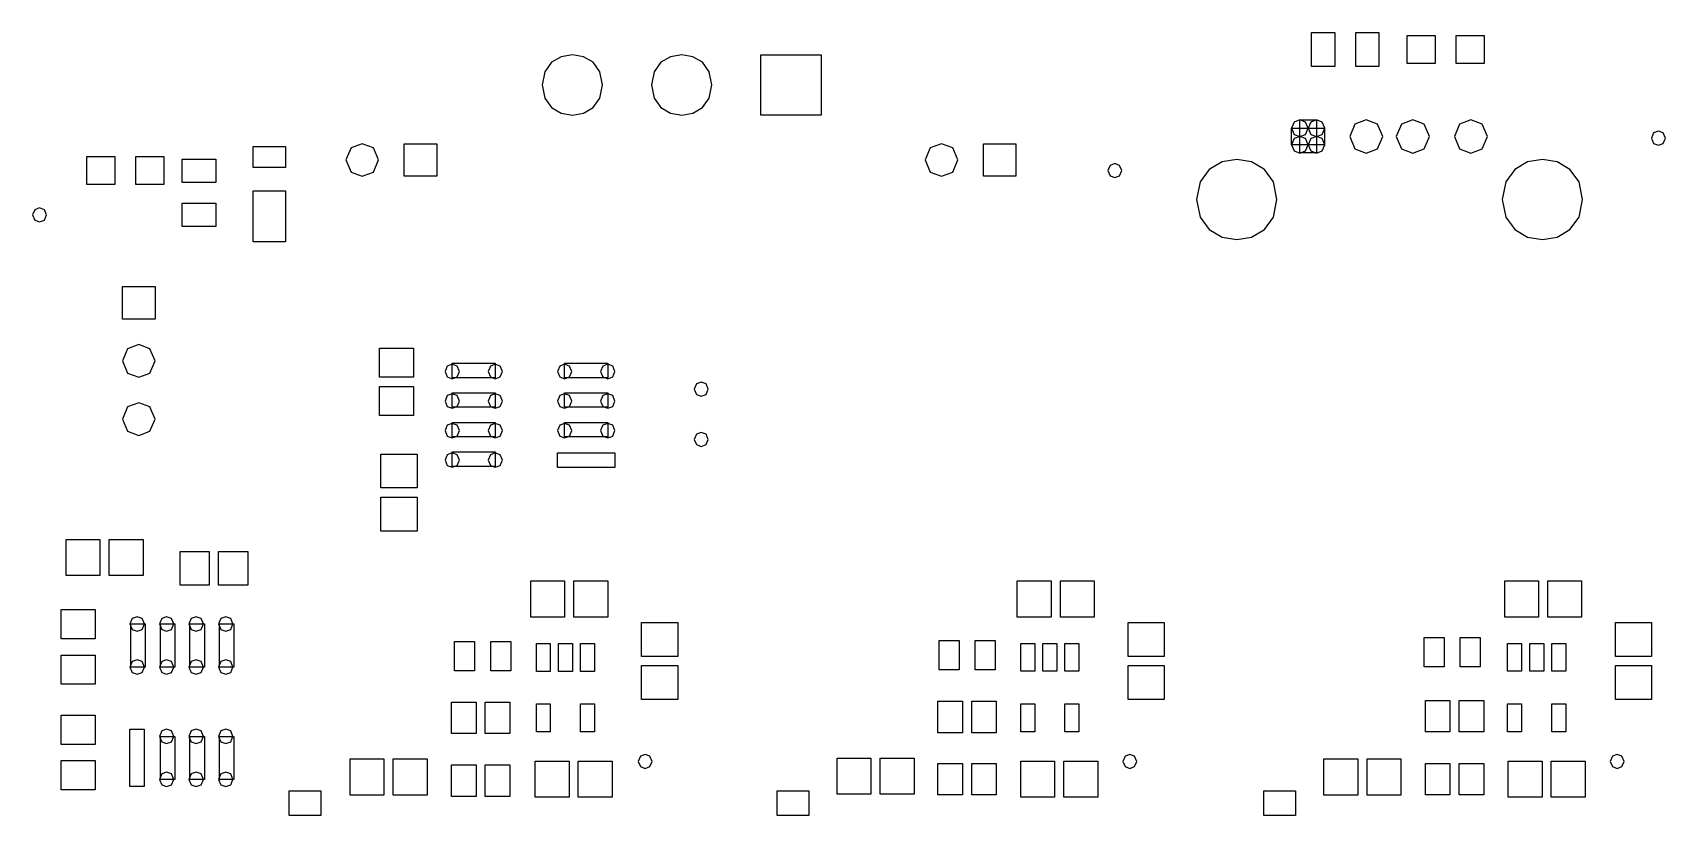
# Model space of a CAD drawing. Extents: x 3.6 to 75, y 3.8 to 80.5.
# Drawn here: x 4.8 to 75, y 46.9 to 80.5 of the extents above; entities that cross this region are included whole.
import ezdxf

# ---------------------------------------------------------------- set-up
doc = ezdxf.new("R2010")
doc.units = 0

msp = doc.modelspace()

# ---------------------------------------------------------------- linework, layer by layer
at = {"layer": '1'}
for p, q in [((59.77771, 80.547366), (60.778185, 80.547366)), ((59.77771, 79.097805), (59.77771, 80.547366)), ((60.778185, 80.547366), (60.778185, 79.097805)), ((61.67812, 80.547366), (62.678595, 80.547366)), ((61.67812, 79.097805), (61.67812, 80.547366)), ((62.678595, 80.547366), (62.678595, 79.097805)), ((63.895323, 80.42213), (65.09547, 80.42213)), ((63.895323, 79.221983), (63.895323, 80.42213)), ((65.09547, 80.42213), (65.09547, 79.221983)), ((65.995404, 80.42213), (67.195552, 80.42213)), ((65.995404, 79.221983), (65.995404, 80.42213)), ((67.195552, 80.42213), (67.195552, 79.221983)), ((27.521957, 79.514584), (27.106404, 79.271349)), ((27.998323, 79.595662), (27.521957, 79.514584)), ((28.474689, 79.514584), (27.998323, 79.595662)), ((28.890242, 79.271349), (28.474689, 79.514584)), ((32.222358, 79.514584), (31.806804, 79.271349)), ((32.698724, 79.595662), (32.222358, 79.514584)), ((33.17509, 79.514584), (32.698724, 79.595662)), ((33.590643, 79.271349), (33.17509, 79.514584)), ((36.100376, 79.595221), (38.695051, 79.595221)), ((36.100376, 77.000546), (36.100376, 79.595221)), ((38.695051, 79.595221), (38.695051, 77.000546)), ((26.812476, 78.865959), (26.700986, 78.298412)), ((27.106404, 79.271349), (26.812476, 78.865959)), ((29.18417, 78.865959), (28.890242, 79.271349)), ((29.29566, 78.298412), (29.18417, 78.865959)), ((31.512876, 78.865959), (31.401386, 78.298412)), ((31.806804, 79.271349), (31.512876, 78.865959)), ((33.884571, 78.865959), (33.590643, 79.271349)), ((33.996061, 78.298412), (33.884571, 78.865959)), ((60.778185, 79.097805), (59.77771, 79.097805)), ((62.678595, 79.097805), (61.67812, 79.097805)), ((65.09547, 79.221983), (63.895323, 79.221983)), ((67.195552, 79.221983), (65.995404, 79.221983)), ((26.700986, 78.298412), (26.812476, 77.730519)), ((29.18417, 77.730519), (29.29566, 78.298412)), ((31.401386, 78.298412), (31.512876, 77.730519)), ((33.884571, 77.730519), (33.996061, 78.298412)), ((26.812476, 77.730519), (27.106404, 77.32488)), ((27.106404, 77.32488), (27.521957, 77.081497)), ((28.474689, 77.081497), (28.890242, 77.32488)), ((28.890242, 77.32488), (29.18417, 77.730519)), ((31.512876, 77.730519), (31.806804, 77.32488)), ((31.806804, 77.32488), (32.222358, 77.081497)), ((33.17509, 77.081497), (33.590643, 77.32488)), ((33.590643, 77.32488), (33.884571, 77.730519)), ((27.521957, 77.081497), (27.998323, 77.000369)), ((27.998323, 77.000369), (28.474689, 77.081497)), ((32.222358, 77.081497), (32.698724, 77.000369)), ((32.698724, 77.000369), (33.17509, 77.081497)), ((38.695051, 77.000546), (36.100376, 77.000546)), ((59.034188, 76.704125), (58.923284, 76.438219)), ((59.278178, 76.79276), (59.034188, 76.704125)), ((59.277472, 76.792407), (59.987259, 76.792407)), ((59.277472, 75.373186), (59.277472, 76.792407)), ((59.522167, 76.704125), (59.278178, 76.79276)), ((59.633071, 76.438219), (59.522167, 76.704125)), ((59.743976, 76.704125), (59.633071, 76.438219)), ((59.987965, 76.79276), (59.743976, 76.704125)), ((59.987259, 76.792407), (59.987259, 75.373186)), ((60.231954, 76.704125), (59.987965, 76.79276)), ((60.342859, 76.438219), (60.231954, 76.704125)), ((61.64487, 76.615225), (61.423062, 76.08262)), ((62.132849, 76.79276), (61.64487, 76.615225)), ((62.620828, 76.615225), (62.132849, 76.79276)), ((62.842636, 76.08262), (62.620828, 76.615225)), ((63.644631, 76.615225), (63.422602, 76.08262)), ((64.133095, 76.79276), (63.644631, 76.615225)), ((64.621559, 76.615225), (64.133095, 76.79276)), ((64.843588, 76.08262), (64.621559, 76.615225)), ((66.144409, 76.615225), (65.92238, 76.08262)), ((66.632873, 76.79276), (66.144409, 76.615225)), ((67.121336, 76.615225), (66.632873, 76.79276)), ((67.343365, 76.08262), (67.121336, 76.615225)), ((58.923284, 76.438219), (59.034188, 76.17152)), ((58.923284, 76.436808), (60.342506, 76.436808)), ((58.923284, 75.727021), (58.923284, 76.436808)), ((59.034188, 75.99372), (58.923284, 75.727021)), ((59.034188, 76.17152), (59.278178, 76.08262)), ((59.278178, 76.08262), (59.034188, 75.99372)), ((59.278178, 76.08262), (59.522167, 76.17152)), ((59.522167, 75.99372), (59.278178, 76.08262)), ((59.522167, 76.17152), (59.633071, 76.438219)), ((59.633071, 75.727021), (59.522167, 75.99372)), ((59.633071, 76.438219), (59.743976, 76.17152)), ((59.743976, 75.99372), (59.633071, 75.727021)), ((59.743976, 76.17152), (59.987965, 76.08262)), ((59.987965, 76.08262), (59.743976, 75.99372)), ((59.987965, 76.08262), (60.231954, 76.17152)), ((60.231954, 75.99372), (59.987965, 76.08262)), ((60.231954, 76.17152), (60.342859, 76.438219)), ((60.342859, 75.727021), (60.231954, 75.99372)), ((60.342506, 76.436808), (60.342506, 75.727021)), ((61.423062, 76.08262), (61.64487, 75.550015)), ((62.620828, 75.550015), (62.842636, 76.08262)), ((63.422602, 76.08262), (63.644631, 75.550015)), ((64.621559, 75.550015), (64.843588, 76.08262)), ((65.92238, 76.08262), (66.144409, 75.550015)), ((67.121336, 75.550015), (67.343365, 76.08262)), ((74.48409, 76.237247), (74.390439, 76.012417)), ((74.390439, 76.012417), (74.48409, 75.787588)), ((74.690123, 76.31219), (74.48409, 76.237247)), ((74.896156, 76.237247), (74.690123, 76.31219)), ((74.989807, 76.012417), (74.896156, 76.237247)), ((74.896156, 75.787588), (74.989807, 76.012417)), ((7.127154, 75.215847), (8.327301, 75.215847)), ((7.127154, 74.0157), (7.127154, 75.215847)), ((8.327301, 75.215847), (8.327301, 74.0157)), ((9.227235, 75.215847), (10.427383, 75.215847)), ((9.227235, 74.0157), (9.227235, 75.215847)), ((10.427383, 75.215847), (10.427383, 74.0157)), ((11.226775, 75.111072), (12.676336, 75.111072)), ((11.226775, 74.110597), (11.226775, 75.111072)), ((12.676336, 75.111072), (12.676336, 74.110597)), ((14.270888, 75.648704), (15.67106, 75.648704)), ((14.270888, 74.74877), (14.270888, 75.648704)), ((15.67106, 75.648704), (15.67106, 74.74877)), ((18.4831, 75.598698), (18.264324, 75.074031)), ((18.96441, 75.773587), (18.4831, 75.598698)), ((19.445719, 75.598698), (18.96441, 75.773587)), ((19.664496, 75.074031), (19.445719, 75.598698)), ((20.764101, 75.77394), (22.164273, 75.77394)), ((20.764101, 74.373768), (20.764101, 75.77394)), ((22.164273, 75.77394), (22.164273, 74.373768)), ((43.38704, 75.598698), (43.168263, 75.074031)), ((43.868349, 75.773587), (43.38704, 75.598698)), ((44.349658, 75.598698), (43.868349, 75.773587)), ((44.568435, 75.074031), (44.349658, 75.598698)), ((45.669452, 75.77394), (47.069624, 75.77394)), ((45.669452, 74.373768), (45.669452, 75.77394)), ((47.069624, 75.77394), (47.069624, 74.373768)), ((60.342506, 75.727021), (58.923284, 75.727021)), ((58.923284, 75.727021), (59.034188, 75.461115)), ((59.034188, 75.461115), (59.278178, 75.37248)), ((59.987259, 75.373186), (59.277472, 75.373186)), ((59.278178, 75.37248), (59.522167, 75.461115)), ((59.522167, 75.461115), (59.633071, 75.727021)), ((59.633071, 75.727021), (59.743976, 75.461115)), ((59.743976, 75.461115), (59.987965, 75.37248)), ((59.987965, 75.37248), (60.231954, 75.461115)), ((60.231954, 75.461115), (60.342859, 75.727021)), ((61.64487, 75.550015), (62.132849, 75.37248)), ((62.132849, 75.37248), (62.620828, 75.550015)), ((63.644631, 75.550015), (64.133095, 75.37248)), ((64.133095, 75.37248), (64.621559, 75.550015)), ((66.144409, 75.550015), (66.632873, 75.37248)), ((66.632873, 75.37248), (67.121336, 75.550015)), ((74.48409, 75.787588), (74.690123, 75.712645)), ((74.690123, 75.712645), (74.896156, 75.787588)), ((15.67106, 74.74877), (14.270888, 74.74877)), ((18.264324, 75.074031), (18.4831, 74.548371)), ((18.4831, 74.548371), (18.96441, 74.373151)), ((18.96441, 74.373151), (19.445719, 74.548371)), ((19.445719, 74.548371), (19.664496, 75.074031)), ((43.168263, 75.074031), (43.38704, 74.548371)), ((43.38704, 74.548371), (43.868349, 74.373151)), ((43.868349, 74.373151), (44.349658, 74.548371)), ((44.349658, 74.548371), (44.568435, 75.074031)), ((51.115436, 74.840691), (51.021785, 74.615068)), ((51.021785, 74.615068), (51.115436, 74.390239)), ((51.321469, 74.915898), (51.115436, 74.840691)), ((51.527502, 74.840691), (51.321469, 74.915898)), ((51.621153, 74.615068), (51.527502, 74.840691)), ((51.527502, 74.390239), (51.621153, 74.615068)), ((55.376618, 74.665691), (54.9857, 74.126604)), ((55.929296, 74.989144), (55.376618, 74.665691)), ((56.562853, 75.096961), (55.929296, 74.989144)), ((57.19641, 74.989144), (56.562853, 75.096961)), ((57.749088, 74.665691), (57.19641, 74.989144)), ((58.140006, 74.126604), (57.749088, 74.665691)), ((68.517341, 74.665691), (68.126583, 74.126604)), ((69.069793, 74.989144), (68.517341, 74.665691)), ((69.703091, 75.096961), (69.069793, 74.989144)), ((70.336389, 74.989144), (69.703091, 75.096961)), ((70.88884, 74.665691), (70.336389, 74.989144)), ((71.279599, 74.126604), (70.88884, 74.665691)), ((8.327301, 74.0157), (7.127154, 74.0157)), ((10.427383, 74.0157), (9.227235, 74.0157)), ((12.676336, 74.110597), (11.226775, 74.110597)), ((14.270888, 73.748295), (15.67106, 73.748295)), ((14.270888, 71.549083), (14.270888, 73.748295)), ((15.67106, 73.748295), (15.67106, 71.549083)), ((22.164273, 74.373768), (20.764101, 74.373768)), ((47.069624, 74.373768), (45.669452, 74.373768)), ((51.115436, 74.390239), (51.321469, 74.315296)), ((51.321469, 74.315296), (51.527502, 74.390239)), ((54.9857, 74.126604), (54.837421, 73.371882)), ((58.288285, 73.371882), (58.140006, 74.126604)), ((68.126583, 74.126604), (67.978364, 73.371882)), ((71.427818, 73.371882), (71.279599, 74.126604)), ((5.093923, 73.010197), (4.887891, 72.935254)), ((5.299956, 72.935254), (5.093923, 73.010197)), ((11.226775, 73.210663), (12.676336, 73.210663)), ((11.226775, 72.210187), (11.226775, 73.210663)), ((12.676336, 73.210663), (12.676336, 72.210187)), ((54.837421, 73.371882), (54.9857, 72.617275)), ((58.140006, 72.617275), (58.288285, 73.371882)), ((67.978364, 73.371882), (68.126583, 72.617275)), ((71.279599, 72.617275), (71.427818, 73.371882)), ((4.887891, 72.935254), (4.794239, 72.710425)), ((4.794239, 72.710425), (4.887891, 72.485794)), ((4.887891, 72.485794), (5.093923, 72.410917)), ((5.093923, 72.410917), (5.299956, 72.485794)), ((5.393608, 72.710425), (5.299956, 72.935254)), ((5.299956, 72.485794), (5.393608, 72.710425)), ((54.9857, 72.617275), (55.376618, 72.07827)), ((57.749088, 72.07827), (58.140006, 72.617275)), ((68.126583, 72.617275), (68.517341, 72.07827)), ((70.88884, 72.07827), (71.279599, 72.617275)), ((12.676336, 72.210187), (11.226775, 72.210187)), ((55.376618, 72.07827), (55.929296, 71.754868)), ((55.929296, 71.754868), (56.562853, 71.647067)), ((56.562853, 71.647067), (57.19641, 71.754868)), ((57.19641, 71.754868), (57.749088, 72.07827)), ((68.517341, 72.07827), (69.069793, 71.754868)), ((69.069793, 71.754868), (69.703091, 71.647067)), ((69.703091, 71.647067), (70.336389, 71.754868)), ((70.336389, 71.754868), (70.88884, 72.07827)), ((15.67106, 71.549083), (14.270888, 71.549083)), ((8.656795, 69.633504), (10.056967, 69.633504)), ((8.656795, 68.233332), (8.656795, 69.633504)), ((10.056967, 69.633504), (10.056967, 68.233332)), ((10.056967, 68.233332), (8.656795, 68.233332)), ((8.875572, 66.95833), (8.656795, 66.433464)), ((9.356881, 67.133285), (8.875572, 66.95833)), ((9.83819, 66.95833), (9.356881, 67.133285)), ((10.056967, 66.433464), (9.83819, 66.95833)), ((19.712826, 66.987676), (21.169442, 66.987676)), ((19.712826, 65.733554), (19.712826, 66.987676)), ((21.169442, 66.987676), (21.169442, 65.733554)), ((8.656795, 66.433464), (8.875572, 65.908796)), ((9.83819, 65.908796), (10.056967, 66.433464)), ((22.619984, 66.212096), (22.522695, 65.978734)), ((22.619984, 66.212096), (22.522695, 65.978734)), ((22.83402, 66.289883), (22.619984, 66.212096)), ((22.83402, 66.289883), (22.619984, 66.212096)), ((23.048057, 66.212096), (22.83402, 66.289883)), ((23.048057, 66.212096), (22.83402, 66.289883)), ((22.834197, 66.331511), (24.686276, 66.331511)), ((22.834197, 65.709918), (22.834197, 66.331511)), ((23.145346, 65.978734), (23.048057, 66.212096)), ((23.145346, 65.978734), (23.048057, 66.212096)), ((24.471843, 66.212096), (24.374774, 65.978734)), ((24.471843, 66.212096), (24.374774, 65.978734)), ((24.685394, 66.289883), (24.471843, 66.212096)), ((24.685394, 66.289883), (24.471843, 66.212096)), ((24.898946, 66.212096), (24.685394, 66.289883)), ((24.898946, 66.212096), (24.685394, 66.289883)), ((24.686276, 66.331511), (24.686276, 65.709918)), ((24.996014, 65.978734), (24.898946, 66.212096)), ((24.996014, 65.978734), (24.898946, 66.212096)), ((27.452511, 66.212096), (27.355387, 65.978734)), ((27.452511, 66.212096), (27.355387, 65.978734)), ((27.666183, 66.289883), (27.452511, 66.212096)), ((27.666183, 66.289883), (27.452511, 66.212096)), ((27.665478, 66.331511), (29.517557, 66.331511)), ((27.665478, 65.709918), (27.665478, 66.331511)), ((27.879856, 66.212096), (27.666183, 66.289883)), ((27.879856, 66.212096), (27.666183, 66.289883)), ((27.97698, 65.978734), (27.879856, 66.212096)), ((27.97698, 65.978734), (27.879856, 66.212096)), ((29.30459, 66.212096), (29.207466, 65.978734)), ((29.30459, 66.212096), (29.207466, 65.978734)), ((29.518263, 66.289883), (29.30459, 66.212096)), ((29.518263, 66.289883), (29.30459, 66.212096)), ((29.517557, 66.331511), (29.517557, 65.709918)), ((29.731935, 66.212096), (29.518263, 66.289883)), ((29.731935, 66.212096), (29.518263, 66.289883)), ((29.829059, 65.978734), (29.731935, 66.212096)), ((29.829059, 65.978734), (29.731935, 66.212096)), ((8.875572, 65.908796), (9.356881, 65.733907)), ((9.356881, 65.733907), (9.83819, 65.908796)), ((21.169442, 65.733554), (19.712826, 65.733554)), ((19.712826, 65.335269), (21.169442, 65.335269)), ((19.712826, 64.081147), (19.712826, 65.335269)), ((21.169442, 65.335269), (21.169442, 64.081147)), ((22.522695, 65.978734), (22.619984, 65.74557)), ((22.522695, 65.978734), (22.619984, 65.74557)), ((22.619984, 65.74557), (22.83402, 65.667849)), ((22.619984, 65.74557), (22.83402, 65.667849)), ((22.83402, 65.667849), (23.048057, 65.74557)), ((22.83402, 65.667849), (23.048057, 65.74557)), ((24.686276, 65.709918), (22.834197, 65.709918)), ((23.048057, 65.74557), (23.145346, 65.978734)), ((23.048057, 65.74557), (23.145346, 65.978734)), ((24.374774, 65.978734), (24.471843, 65.74557)), ((24.374774, 65.978734), (24.471843, 65.74557)), ((24.471843, 65.74557), (24.685394, 65.667849)), ((24.471843, 65.74557), (24.685394, 65.667849)), ((24.685394, 65.667849), (24.898946, 65.74557)), ((24.685394, 65.667849), (24.898946, 65.74557)), ((24.898946, 65.74557), (24.996014, 65.978734)), ((24.898946, 65.74557), (24.996014, 65.978734)), ((27.355387, 65.978734), (27.452511, 65.74557)), ((27.355387, 65.978734), (27.452511, 65.74557)), ((27.452511, 65.74557), (27.666183, 65.667849)), ((27.452511, 65.74557), (27.666183, 65.667849)), ((29.517557, 65.709918), (27.665478, 65.709918)), ((27.666183, 65.667849), (27.879856, 65.74557)), ((27.666183, 65.667849), (27.879856, 65.74557)), ((27.879856, 65.74557), (27.97698, 65.978734)), ((27.879856, 65.74557), (27.97698, 65.978734)), ((29.207466, 65.978734), (29.30459, 65.74557)), ((29.207466, 65.978734), (29.30459, 65.74557)), ((29.30459, 65.74557), (29.518263, 65.667849)), ((29.30459, 65.74557), (29.518263, 65.667849)), ((29.518263, 65.667849), (29.731935, 65.74557)), ((29.518263, 65.667849), (29.731935, 65.74557)), ((29.731935, 65.74557), (29.829059, 65.978734)), ((29.731935, 65.74557), (29.829059, 65.978734)), ((33.335883, 65.442359), (33.242177, 65.216736)), ((33.542037, 65.517566), (33.335883, 65.442359)), ((33.748191, 65.442359), (33.542037, 65.517566)), ((33.841898, 65.216736), (33.748191, 65.442359)), ((9.356881, 64.633507), (8.875572, 64.458552)), ((9.83819, 64.458552), (9.356881, 64.633507)), ((22.619984, 64.942959), (22.522695, 64.709795)), ((22.619984, 64.942959), (22.522695, 64.709795)), ((22.522695, 64.709795), (22.619984, 64.476433)), ((22.522695, 64.709795), (22.619984, 64.476433)), ((22.83402, 65.02068), (22.619984, 64.942959)), ((22.83402, 65.02068), (22.619984, 64.942959)), ((23.048057, 64.942959), (22.83402, 65.02068)), ((23.048057, 64.942959), (22.83402, 65.02068)), ((22.834197, 65.062572), (24.686276, 65.062572)), ((22.834197, 64.440979), (22.834197, 65.062572)), ((23.145346, 64.709795), (23.048057, 64.942959)), ((23.145346, 64.709795), (23.048057, 64.942959)), ((23.048057, 64.476433), (23.145346, 64.709795)), ((23.048057, 64.476433), (23.145346, 64.709795)), ((24.471843, 64.942959), (24.374774, 64.709795)), ((24.471843, 64.942959), (24.374774, 64.709795)), ((24.374774, 64.709795), (24.471843, 64.476433)), ((24.374774, 64.709795), (24.471843, 64.476433)), ((24.685394, 65.02068), (24.471843, 64.942959)), ((24.685394, 65.02068), (24.471843, 64.942959)), ((24.898946, 64.942959), (24.685394, 65.02068)), ((24.898946, 64.942959), (24.685394, 65.02068)), ((24.686276, 65.062572), (24.686276, 64.440979)), ((24.996014, 64.709795), (24.898946, 64.942959)), ((24.996014, 64.709795), (24.898946, 64.942959)), ((24.898946, 64.476433), (24.996014, 64.709795)), ((24.898946, 64.476433), (24.996014, 64.709795)), ((27.452511, 64.942959), (27.355387, 64.709795)), ((27.452511, 64.942959), (27.355387, 64.709795)), ((27.355387, 64.709795), (27.452511, 64.476433)), ((27.355387, 64.709795), (27.452511, 64.476433)), ((27.666183, 65.02068), (27.452511, 64.942959)), ((27.666183, 65.02068), (27.452511, 64.942959)), ((27.665478, 65.062572), (29.517557, 65.062572)), ((27.665478, 64.440979), (27.665478, 65.062572)), ((27.879856, 64.942959), (27.666183, 65.02068)), ((27.879856, 64.942959), (27.666183, 65.02068)), ((27.97698, 64.709795), (27.879856, 64.942959)), ((27.97698, 64.709795), (27.879856, 64.942959)), ((27.879856, 64.476433), (27.97698, 64.709795)), ((27.879856, 64.476433), (27.97698, 64.709795)), ((29.30459, 64.942959), (29.207466, 64.709795)), ((29.30459, 64.942959), (29.207466, 64.709795)), ((29.207466, 64.709795), (29.30459, 64.476433)), ((29.207466, 64.709795), (29.30459, 64.476433)), ((29.518263, 65.02068), (29.30459, 64.942959)), ((29.518263, 65.02068), (29.30459, 64.942959)), ((29.517557, 65.062572), (29.517557, 64.440979)), ((29.731935, 64.942959), (29.518263, 65.02068)), ((29.731935, 64.942959), (29.518263, 65.02068)), ((29.829059, 64.709795), (29.731935, 64.942959)), ((29.829059, 64.709795), (29.731935, 64.942959)), ((29.731935, 64.476433), (29.829059, 64.709795)), ((29.731935, 64.476433), (29.829059, 64.709795)), ((33.242177, 65.216736), (33.335883, 64.991907)), ((33.335883, 64.991907), (33.542037, 64.916963)), ((33.542037, 64.916963), (33.748191, 64.991907)), ((33.748191, 64.991907), (33.841898, 65.216736)), ((8.875572, 64.458552), (8.656795, 63.933686)), ((8.656795, 63.933686), (8.875572, 63.408224)), ((10.056967, 63.933686), (9.83819, 64.458552)), ((9.83819, 63.408224), (10.056967, 63.933686)), ((21.169442, 64.081147), (19.712826, 64.081147)), ((22.619984, 64.476433), (22.83402, 64.398646)), ((22.619984, 64.476433), (22.83402, 64.398646)), ((22.83402, 64.398646), (23.048057, 64.476433)), ((22.83402, 64.398646), (23.048057, 64.476433)), ((24.686276, 64.440979), (22.834197, 64.440979)), ((24.471843, 64.476433), (24.685394, 64.398646)), ((24.471843, 64.476433), (24.685394, 64.398646)), ((24.685394, 64.398646), (24.898946, 64.476433)), ((24.685394, 64.398646), (24.898946, 64.476433)), ((27.452511, 64.476433), (27.666183, 64.398646)), ((27.452511, 64.476433), (27.666183, 64.398646)), ((29.517557, 64.440979), (27.665478, 64.440979)), ((27.666183, 64.398646), (27.879856, 64.476433)), ((27.666183, 64.398646), (27.879856, 64.476433)), ((29.30459, 64.476433), (29.518263, 64.398646)), ((29.30459, 64.476433), (29.518263, 64.398646)), ((29.518263, 64.398646), (29.731935, 64.476433)), ((29.518263, 64.398646), (29.731935, 64.476433)), ((8.875572, 63.408224), (9.356881, 63.233071)), ((9.356881, 63.233071), (9.83819, 63.408224)), ((22.619984, 63.672454), (22.522695, 63.439092)), ((22.619984, 63.672454), (22.522695, 63.439092)), ((22.522695, 63.439092), (22.619984, 63.20573)), ((22.522695, 63.439092), (22.619984, 63.20573)), ((22.83402, 63.750242), (22.619984, 63.672454)), ((22.83402, 63.750242), (22.619984, 63.672454)), ((22.619984, 63.20573), (22.83402, 63.127943)), ((22.619984, 63.20573), (22.83402, 63.127943)), ((23.048057, 63.672454), (22.83402, 63.750242)), ((23.048057, 63.672454), (22.83402, 63.750242)), ((22.83402, 63.127943), (23.048057, 63.20573)), ((22.83402, 63.127943), (23.048057, 63.20573)), ((22.834197, 63.791869), (24.686276, 63.791869)), ((22.834197, 63.170276), (22.834197, 63.791869)), ((23.145346, 63.439092), (23.048057, 63.672454)), ((23.145346, 63.439092), (23.048057, 63.672454)), ((23.048057, 63.20573), (23.145346, 63.439092)), ((23.048057, 63.20573), (23.145346, 63.439092)), ((24.471843, 63.672454), (24.374774, 63.439092)), ((24.471843, 63.672454), (24.374774, 63.439092)), ((24.374774, 63.439092), (24.471843, 63.20573)), ((24.374774, 63.439092), (24.471843, 63.20573)), ((24.685394, 63.750242), (24.471843, 63.672454)), ((24.685394, 63.750242), (24.471843, 63.672454)), ((24.471843, 63.20573), (24.685394, 63.127943)), ((24.471843, 63.20573), (24.685394, 63.127943)), ((24.898946, 63.672454), (24.685394, 63.750242)), ((24.898946, 63.672454), (24.685394, 63.750242)), ((24.685394, 63.127943), (24.898946, 63.20573)), ((24.685394, 63.127943), (24.898946, 63.20573)), ((24.686276, 63.791869), (24.686276, 63.170276)), ((24.996014, 63.439092), (24.898946, 63.672454)), ((24.996014, 63.439092), (24.898946, 63.672454)), ((24.898946, 63.20573), (24.996014, 63.439092)), ((24.898946, 63.20573), (24.996014, 63.439092)), ((27.452511, 63.672454), (27.355387, 63.439092)), ((27.452511, 63.672454), (27.355387, 63.439092)), ((27.355387, 63.439092), (27.452511, 63.20573)), ((27.355387, 63.439092), (27.452511, 63.20573)), ((27.666183, 63.750242), (27.452511, 63.672454)), ((27.666183, 63.750242), (27.452511, 63.672454)), ((27.452511, 63.20573), (27.666183, 63.127943)), ((27.452511, 63.20573), (27.666183, 63.127943)), ((27.665478, 63.791869), (29.517557, 63.791869)), ((27.665478, 63.170276), (27.665478, 63.791869)), ((27.879856, 63.672454), (27.666183, 63.750242)), ((27.879856, 63.672454), (27.666183, 63.750242)), ((27.666183, 63.127943), (27.879856, 63.20573)), ((27.666183, 63.127943), (27.879856, 63.20573)), ((27.97698, 63.439092), (27.879856, 63.672454)), ((27.97698, 63.439092), (27.879856, 63.672454)), ((27.879856, 63.20573), (27.97698, 63.439092)), ((27.879856, 63.20573), (27.97698, 63.439092)), ((29.30459, 63.672454), (29.207466, 63.439092)), ((29.30459, 63.672454), (29.207466, 63.439092)), ((29.207466, 63.439092), (29.30459, 63.20573)), ((29.207466, 63.439092), (29.30459, 63.20573)), ((29.518263, 63.750242), (29.30459, 63.672454)), ((29.518263, 63.750242), (29.30459, 63.672454)), ((29.30459, 63.20573), (29.518263, 63.127943)), ((29.30459, 63.20573), (29.518263, 63.127943)), ((29.517557, 63.791869), (29.517557, 63.170276)), ((29.731935, 63.672454), (29.518263, 63.750242)), ((29.731935, 63.672454), (29.518263, 63.750242)), ((29.518263, 63.127943), (29.731935, 63.20573)), ((29.518263, 63.127943), (29.731935, 63.20573)), ((29.829059, 63.439092), (29.731935, 63.672454)), ((29.829059, 63.439092), (29.731935, 63.672454)), ((29.731935, 63.20573), (29.829059, 63.439092)), ((29.731935, 63.20573), (29.829059, 63.439092)), ((33.335883, 63.283628), (33.242177, 63.058799)), ((33.542037, 63.358571), (33.335883, 63.283628)), ((33.748191, 63.283628), (33.542037, 63.358571)), ((33.841898, 63.058799), (33.748191, 63.283628)), ((22.83402, 62.48095), (22.619984, 62.403163)), ((22.83402, 62.48095), (22.619984, 62.403163)), ((23.048057, 62.403163), (22.83402, 62.48095)), ((23.048057, 62.403163), (22.83402, 62.48095)), ((24.686276, 63.170276), (22.834197, 63.170276)), ((22.834197, 62.522578), (24.686276, 62.522578)), ((22.834197, 61.900985), (22.834197, 62.522578)), ((24.685394, 62.48095), (24.471843, 62.403163)), ((24.685394, 62.48095), (24.471843, 62.403163)), ((24.898946, 62.403163), (24.685394, 62.48095)), ((24.898946, 62.403163), (24.685394, 62.48095)), ((24.686276, 62.522578), (24.686276, 61.900985)), ((27.355387, 62.479892), (29.829059, 62.479892)), ((27.355387, 61.858299), (27.355387, 62.479892)), ((29.517557, 63.170276), (27.665478, 63.170276)), ((29.829059, 62.479892), (29.829059, 61.858299)), ((33.242177, 63.058799), (33.335883, 62.833176)), ((33.335883, 62.833176), (33.542037, 62.757968)), ((33.542037, 62.757968), (33.748191, 62.833176)), ((33.748191, 62.833176), (33.841898, 63.058799)), ((19.766448, 62.42627), (21.322195, 62.42627)), ((19.766448, 60.971065), (19.766448, 62.42627)), ((21.322195, 62.42627), (21.322195, 60.971065)), ((22.619984, 62.403163), (22.522695, 62.169801)), ((22.619984, 62.403163), (22.522695, 62.169801)), ((22.522695, 62.169801), (22.619984, 61.936637)), ((22.522695, 62.169801), (22.619984, 61.936637)), ((22.619984, 61.936637), (22.83402, 61.858916)), ((22.619984, 61.936637), (22.83402, 61.858916)), ((22.83402, 61.858916), (23.048057, 61.936637)), ((22.83402, 61.858916), (23.048057, 61.936637)), ((24.686276, 61.900985), (22.834197, 61.900985)), ((23.145346, 62.169801), (23.048057, 62.403163)), ((23.145346, 62.169801), (23.048057, 62.403163)), ((23.048057, 61.936637), (23.145346, 62.169801)), ((23.048057, 61.936637), (23.145346, 62.169801)), ((24.471843, 62.403163), (24.374774, 62.169801)), ((24.471843, 62.403163), (24.374774, 62.169801)), ((24.374774, 62.169801), (24.471843, 61.936637)), ((24.374774, 62.169801), (24.471843, 61.936637)), ((24.471843, 61.936637), (24.685394, 61.858916)), ((24.471843, 61.936637), (24.685394, 61.858916)), ((24.685394, 61.858916), (24.898946, 61.936637)), ((24.685394, 61.858916), (24.898946, 61.936637)), ((24.996014, 62.169801), (24.898946, 62.403163)), ((24.996014, 62.169801), (24.898946, 62.403163)), ((24.898946, 61.936637), (24.996014, 62.169801)), ((24.898946, 61.936637), (24.996014, 62.169801)), ((29.829059, 61.858299), (27.355387, 61.858299)), ((21.322195, 60.971065), (19.766448, 60.971065)), ((19.766448, 60.57419), (21.322195, 60.57419)), ((19.766448, 59.118985), (19.766448, 60.57419)), ((21.322195, 60.57419), (21.322195, 59.118985)), ((21.322195, 59.118985), (19.766448, 59.118985)), ((6.234275, 58.756683), (7.68948, 58.756683)), ((6.234275, 57.200937), (6.234275, 58.756683)), ((7.68948, 58.756683), (7.68948, 57.200937)), ((8.086354, 58.756683), (9.54156, 58.756683)), ((8.086354, 57.200937), (8.086354, 58.756683)), ((9.54156, 58.756683), (9.54156, 57.200937)), ((11.133289, 58.246568), (12.387412, 58.246568)), ((11.133289, 56.789952), (11.133289, 58.246568)), ((12.387412, 58.246568), (12.387412, 56.789952)), ((12.785344, 58.246568), (14.039466, 58.246568)), ((12.785344, 56.789952), (12.785344, 58.246568)), ((14.039466, 58.246568), (14.039466, 56.789952)), ((7.68948, 57.200937), (6.234275, 57.200937)), ((9.54156, 57.200937), (8.086354, 57.200937)), ((26.210273, 56.977629), (27.665478, 56.977629)), ((26.210273, 55.421882), (26.210273, 56.977629)), ((27.665478, 56.977629), (27.665478, 55.421882)), ((28.062352, 56.977629), (29.517557, 56.977629)), ((28.062352, 55.421882), (28.062352, 56.977629)), ((29.517557, 56.977629), (29.517557, 55.421882)), ((47.128891, 56.977629), (48.584096, 56.977629)), ((47.128891, 55.421882), (47.128891, 56.977629)), ((48.584096, 56.977629), (48.584096, 55.421882)), ((48.98097, 56.977629), (50.436175, 56.977629)), ((48.98097, 55.421882), (48.98097, 56.977629)), ((50.436175, 56.977629), (50.436175, 55.421882)), ((68.083139, 56.977629), (69.538344, 56.977629)), ((68.083139, 55.421882), (68.083139, 56.977629)), ((69.538344, 56.977629), (69.538344, 55.421882)), ((69.935218, 56.977629), (71.390423, 56.977629)), ((69.935218, 55.421882), (69.935218, 56.977629)), ((71.390423, 56.977629), (71.390423, 55.421882)), ((12.387412, 56.789952), (11.133289, 56.789952)), ((14.039466, 56.789952), (12.785344, 56.789952)), ((6.01379, 55.741498), (7.47605, 55.741498)), ((6.01379, 54.483495), (6.01379, 55.741498)), ((7.47605, 55.741498), (7.47605, 54.483495)), ((9.071231, 55.358912), (8.973941, 55.12555)), ((9.071231, 55.358912), (8.973941, 55.12555)), ((8.973941, 55.12555), (9.071231, 54.892188)), ((8.973941, 55.12555), (9.071231, 54.892188)), ((9.016627, 55.12555), (9.63822, 55.12555)), ((9.016627, 53.27347), (9.016627, 55.12555)), ((9.285267, 55.436699), (9.071231, 55.358912)), ((9.285267, 55.436699), (9.071231, 55.358912)), ((9.071231, 54.892188), (9.285267, 54.8144)), ((9.071231, 54.892188), (9.285267, 54.8144)), ((9.499303, 55.358912), (9.285267, 55.436699)), ((9.499303, 55.358912), (9.285267, 55.436699)), ((9.285267, 54.8144), (9.499303, 54.892188)), ((9.285267, 54.8144), (9.499303, 54.892188)), ((9.596593, 55.12555), (9.499303, 55.358912)), ((9.596593, 55.12555), (9.499303, 55.358912)), ((9.499303, 54.892188), (9.596593, 55.12555)), ((9.499303, 54.892188), (9.596593, 55.12555)), ((9.63822, 55.12555), (9.63822, 53.27347)), ((10.341415, 55.358912), (10.244291, 55.12555)), ((10.341415, 55.358912), (10.244291, 55.12555)), ((10.244291, 55.12555), (10.341415, 54.892188)), ((10.244291, 55.12555), (10.341415, 54.892188)), ((10.285566, 55.12555), (10.907159, 55.12555)), ((10.285566, 53.27347), (10.285566, 55.12555)), ((10.555088, 55.436699), (10.341415, 55.358912)), ((10.555088, 55.436699), (10.341415, 55.358912)), ((10.341415, 54.892188), (10.555088, 54.8144)), ((10.341415, 54.892188), (10.555088, 54.8144)), ((10.76876, 55.358912), (10.555088, 55.436699)), ((10.76876, 55.358912), (10.555088, 55.436699)), ((10.555088, 54.8144), (10.76876, 54.892188)), ((10.555088, 54.8144), (10.76876, 54.892188)), ((10.865884, 55.12555), (10.76876, 55.358912)), ((10.865884, 55.12555), (10.76876, 55.358912)), ((10.76876, 54.892188), (10.865884, 55.12555)), ((10.76876, 54.892188), (10.865884, 55.12555)), ((10.907159, 55.12555), (10.907159, 53.27347)), ((11.610872, 55.358912), (11.513583, 55.12555)), ((11.610872, 55.358912), (11.513583, 55.12555)), ((11.513583, 55.12555), (11.610872, 54.892188)), ((11.513583, 55.12555), (11.610872, 54.892188)), ((11.556269, 55.12555), (12.177862, 55.12555)), ((11.556269, 53.27347), (11.556269, 55.12555)), ((11.824909, 55.436699), (11.610872, 55.358912)), ((11.824909, 55.436699), (11.610872, 55.358912)), ((11.610872, 54.892188), (11.824909, 54.8144)), ((11.610872, 54.892188), (11.824909, 54.8144)), ((12.038945, 55.358912), (11.824909, 55.436699)), ((12.038945, 55.358912), (11.824909, 55.436699)), ((11.824909, 54.8144), (12.038945, 54.892188)), ((11.824909, 54.8144), (12.038945, 54.892188)), ((12.136234, 55.12555), (12.038945, 55.358912)), ((12.136234, 55.12555), (12.038945, 55.358912)), ((12.038945, 54.892188), (12.136234, 55.12555)), ((12.038945, 54.892188), (12.136234, 55.12555)), ((12.177862, 55.12555), (12.177862, 53.27347)), ((12.881057, 55.358912), (12.783933, 55.12555)), ((12.881057, 55.358912), (12.783933, 55.12555)), ((12.783933, 55.12555), (12.881057, 54.892188)), ((12.783933, 55.12555), (12.881057, 54.892188)), ((12.826619, 55.12555), (13.448212, 55.12555)), ((12.826619, 53.27347), (12.826619, 55.12555)), ((13.094729, 55.436699), (12.881057, 55.358912)), ((13.094729, 55.436699), (12.881057, 55.358912)), ((12.881057, 54.892188), (13.094729, 54.8144)), ((12.881057, 54.892188), (13.094729, 54.8144)), ((13.308402, 55.358912), (13.094729, 55.436699)), ((13.308402, 55.358912), (13.094729, 55.436699)), ((13.094729, 54.8144), (13.308402, 54.892188)), ((13.094729, 54.8144), (13.308402, 54.892188)), ((13.405526, 55.12555), (13.308402, 55.358912)), ((13.405526, 55.12555), (13.308402, 55.358912)), ((13.308402, 54.892188), (13.405526, 55.12555)), ((13.308402, 54.892188), (13.405526, 55.12555)), ((13.448212, 55.12555), (13.448212, 53.27347)), ((27.665478, 55.421882), (26.210273, 55.421882)), ((29.517557, 55.421882), (28.062352, 55.421882)), ((30.971351, 55.187638), (32.527098, 55.187638)), ((30.971351, 53.732433), (30.971351, 55.187638)), ((32.527098, 55.187638), (32.527098, 53.732433)), ((48.584096, 55.421882), (47.128891, 55.421882)), ((50.436175, 55.421882), (48.98097, 55.421882)), ((51.888558, 55.187638), (53.444304, 55.187638)), ((51.888558, 53.732433), (51.888558, 55.187638)), ((53.444304, 55.187638), (53.444304, 53.732433)), ((69.538344, 55.421882), (68.083139, 55.421882)), ((71.390423, 55.421882), (69.935218, 55.421882)), ((72.844217, 55.187638), (74.399964, 55.187638)), ((72.844217, 53.732433), (72.844217, 55.187638)), ((74.399964, 55.187638), (74.399964, 53.732433)), ((7.47605, 54.483495), (6.01379, 54.483495)), ((22.937561, 54.375898), (23.79622, 54.375898)), ((22.937561, 53.113662), (22.937561, 54.375898)), ((23.79622, 54.375898), (23.79622, 53.113662)), ((24.491896, 54.375898), (25.350555, 54.375898)), ((24.491896, 53.113662), (24.491896, 54.375898)), ((25.350555, 54.375898), (25.350555, 53.113662)), ((26.450161, 54.287704), (27.049529, 54.287704)), ((26.450161, 53.087557), (26.450161, 54.287704)), ((27.049529, 54.287704), (27.049529, 53.087557)), ((27.399484, 54.287704), (27.998852, 54.287704)), ((27.399484, 53.087557), (27.399484, 54.287704)), ((27.998852, 54.287704), (27.998852, 53.087557)), ((28.350218, 54.287704), (28.949586, 54.287704)), ((28.350218, 53.087557), (28.350218, 54.287704)), ((28.949586, 54.287704), (28.949586, 53.087557)), ((43.766573, 54.418585), (44.625232, 54.418585)), ((43.766573, 53.156348), (43.766573, 54.418585)), ((44.625232, 54.418585), (44.625232, 53.156348)), ((45.319497, 54.418585), (46.178157, 54.418585)), ((45.319497, 53.156348), (45.319497, 54.418585)), ((46.178157, 54.418585), (46.178157, 53.156348)), ((47.277762, 54.290526), (47.877131, 54.290526)), ((47.277762, 53.090379), (47.277762, 54.290526)), ((47.877131, 54.290526), (47.877131, 53.090379)), ((48.228496, 54.290526), (48.827865, 54.290526)), ((48.228496, 53.090379), (48.228496, 54.290526)), ((48.827865, 54.290526), (48.827865, 53.090379)), ((49.177819, 54.290526), (49.777187, 54.290526)), ((49.177819, 53.090379), (49.177819, 54.290526)), ((49.777187, 54.290526), (49.777187, 53.090379)), ((64.617458, 54.545231), (65.476117, 54.545231)), ((64.617458, 53.282995), (64.617458, 54.545231)), ((65.476117, 54.545231), (65.476117, 53.282995)), ((66.171793, 54.545231), (67.030452, 54.545231)), ((66.171793, 53.282995), (66.171793, 54.545231)), ((67.030452, 54.545231), (67.030452, 53.282995)), ((68.208727, 54.290526), (68.808096, 54.290526)), ((68.208727, 53.090379), (68.208727, 54.290526)), ((68.808096, 54.290526), (68.808096, 53.090379)), ((69.159461, 54.290526), (69.75883, 54.290526)), ((69.159461, 53.090379), (69.159461, 54.290526)), ((69.75883, 54.290526), (69.75883, 53.090379)), ((70.108784, 54.290526), (70.708152, 54.290526)), ((70.108784, 53.090379), (70.108784, 54.290526)), ((70.708152, 54.290526), (70.708152, 53.090379)), ((6.01379, 53.787466), (7.47605, 53.787466)), ((6.01379, 52.529464), (6.01379, 53.787466)), ((7.47605, 53.787466), (7.47605, 52.529464)), ((9.071231, 53.506832), (8.973941, 53.27347)), ((9.071231, 53.506832), (8.973941, 53.27347)), ((9.285267, 53.58462), (9.071231, 53.506832)), ((9.285267, 53.58462), (9.071231, 53.506832)), ((9.499303, 53.506832), (9.285267, 53.58462)), ((9.499303, 53.506832), (9.285267, 53.58462)), ((9.596593, 53.27347), (9.499303, 53.506832)), ((9.596593, 53.27347), (9.499303, 53.506832)), ((10.341415, 53.506832), (10.244291, 53.27347)), ((10.341415, 53.506832), (10.244291, 53.27347)), ((10.555088, 53.58462), (10.341415, 53.506832)), ((10.555088, 53.58462), (10.341415, 53.506832)), ((10.76876, 53.506832), (10.555088, 53.58462)), ((10.76876, 53.506832), (10.555088, 53.58462)), ((10.865884, 53.27347), (10.76876, 53.506832)), ((10.865884, 53.27347), (10.76876, 53.506832)), ((11.610872, 53.506832), (11.513583, 53.27347)), ((11.610872, 53.506832), (11.513583, 53.27347)), ((11.824909, 53.58462), (11.610872, 53.506832)), ((11.824909, 53.58462), (11.610872, 53.506832)), ((12.038945, 53.506832), (11.824909, 53.58462)), ((12.038945, 53.506832), (11.824909, 53.58462)), ((12.136234, 53.27347), (12.038945, 53.506832)), ((12.136234, 53.27347), (12.038945, 53.506832)), ((12.881057, 53.506832), (12.783933, 53.27347)), ((12.881057, 53.506832), (12.783933, 53.27347)), ((13.094729, 53.58462), (12.881057, 53.506832)), ((13.094729, 53.58462), (12.881057, 53.506832)), ((13.308402, 53.506832), (13.094729, 53.58462)), ((13.308402, 53.506832), (13.094729, 53.58462)), ((13.405526, 53.27347), (13.308402, 53.506832)), ((13.405526, 53.27347), (13.308402, 53.506832)), ((32.527098, 53.732433), (30.971351, 53.732433)), ((53.444304, 53.732433), (51.888558, 53.732433)), ((74.399964, 53.732433), (72.844217, 53.732433)), ((8.973941, 53.27347), (9.071231, 53.040108)), ((8.973941, 53.27347), (9.071231, 53.040108)), ((9.63822, 53.27347), (9.016627, 53.27347)), ((9.071231, 53.040108), (9.285267, 52.962321)), ((9.071231, 53.040108), (9.285267, 52.962321)), ((9.285267, 52.962321), (9.499303, 53.040108)), ((9.285267, 52.962321), (9.499303, 53.040108)), ((9.499303, 53.040108), (9.596593, 53.27347)), ((9.499303, 53.040108), (9.596593, 53.27347)), ((10.244291, 53.27347), (10.341415, 53.040108)), ((10.244291, 53.27347), (10.341415, 53.040108)), ((10.907159, 53.27347), (10.285566, 53.27347)), ((10.341415, 53.040108), (10.555088, 52.962321)), ((10.341415, 53.040108), (10.555088, 52.962321)), ((10.555088, 52.962321), (10.76876, 53.040108)), ((10.555088, 52.962321), (10.76876, 53.040108)), ((10.76876, 53.040108), (10.865884, 53.27347)), ((10.76876, 53.040108), (10.865884, 53.27347)), ((11.513583, 53.27347), (11.610872, 53.040108)), ((11.513583, 53.27347), (11.610872, 53.040108)), ((12.177862, 53.27347), (11.556269, 53.27347)), ((11.610872, 53.040108), (11.824909, 52.962321)), ((11.610872, 53.040108), (11.824909, 52.962321)), ((11.824909, 52.962321), (12.038945, 53.040108)), ((11.824909, 52.962321), (12.038945, 53.040108)), ((12.038945, 53.040108), (12.136234, 53.27347)), ((12.038945, 53.040108), (12.136234, 53.27347)), ((12.783933, 53.27347), (12.881057, 53.040108)), ((12.783933, 53.27347), (12.881057, 53.040108)), ((13.448212, 53.27347), (12.826619, 53.27347)), ((12.881057, 53.040108), (13.094729, 52.962321)), ((12.881057, 53.040108), (13.094729, 52.962321)), ((13.094729, 52.962321), (13.308402, 53.040108)), ((13.094729, 52.962321), (13.308402, 53.040108)), ((13.308402, 53.040108), (13.405526, 53.27347)), ((13.308402, 53.040108), (13.405526, 53.27347)), ((23.79622, 53.113662), (22.937561, 53.113662)), ((25.350555, 53.113662), (24.491896, 53.113662)), ((27.049529, 53.087557), (26.450161, 53.087557)), ((27.998852, 53.087557), (27.399484, 53.087557)), ((28.949586, 53.087557), (28.350218, 53.087557)), ((30.971351, 53.335559), (32.527098, 53.335559)), ((30.971351, 51.880354), (30.971351, 53.335559)), ((32.527098, 53.335559), (32.527098, 51.880354)), ((44.625232, 53.156348), (43.766573, 53.156348)), ((46.178157, 53.156348), (45.319497, 53.156348)), ((47.877131, 53.090379), (47.277762, 53.090379)), ((48.827865, 53.090379), (48.228496, 53.090379)), ((49.777187, 53.090379), (49.177819, 53.090379)), ((51.888558, 53.335559), (53.444304, 53.335559)), ((51.888558, 51.880354), (51.888558, 53.335559)), ((53.444304, 53.335559), (53.444304, 51.880354)), ((65.476117, 53.282995), (64.617458, 53.282995)), ((67.030452, 53.282995), (66.171793, 53.282995)), ((68.808096, 53.090379), (68.208727, 53.090379)), ((69.75883, 53.090379), (69.159461, 53.090379)), ((70.708152, 53.090379), (70.108784, 53.090379)), ((72.844217, 53.335559), (74.399964, 53.335559)), ((72.844217, 51.880354), (72.844217, 53.335559)), ((74.399964, 53.335559), (74.399964, 51.880354)), ((7.47605, 52.529464), (6.01379, 52.529464)), ((22.803858, 51.767113), (23.857956, 51.767113)), ((22.803858, 50.411038), (22.803858, 51.767113)), ((23.857956, 51.767113), (23.857956, 50.411038)), ((24.25483, 51.767113), (25.308928, 51.767113)), ((24.25483, 50.411038), (24.25483, 51.767113)), ((25.308928, 51.767113), (25.308928, 50.411038)), ((26.450161, 51.688796), (27.049529, 51.688796)), ((26.450161, 50.488649), (26.450161, 51.688796)), ((27.049529, 51.688796), (27.049529, 50.488649)), ((28.350218, 51.688796), (28.949586, 51.688796)), ((28.350218, 50.488649), (28.350218, 51.688796)), ((28.949586, 51.688796), (28.949586, 50.488649)), ((32.527098, 51.880354), (30.971351, 51.880354)), ((43.718243, 51.798863), (44.77234, 51.798863)), ((43.718243, 50.442788), (43.718243, 51.798863)), ((44.77234, 51.798863), (44.77234, 50.442788)), ((45.170625, 51.798863), (46.224723, 51.798863)), ((45.170625, 50.442788), (45.170625, 51.798863)), ((46.224723, 51.798863), (46.224723, 50.442788)), ((47.277762, 51.689854), (47.877131, 51.689854)), ((47.277762, 50.489707), (47.277762, 51.689854)), ((47.877131, 51.689854), (47.877131, 50.489707)), ((49.177819, 51.689854), (49.777187, 51.689854)), ((49.177819, 50.489707), (49.177819, 51.689854)), ((49.777187, 51.689854), (49.777187, 50.489707)), ((53.444304, 51.880354), (51.888558, 51.880354)), ((64.673902, 51.836257), (65.728, 51.836257)), ((64.673902, 50.480182), (64.673902, 51.836257)), ((65.728, 51.836257), (65.728, 50.480182)), ((66.124874, 51.836257), (67.178971, 51.836257)), ((66.124874, 50.480182), (66.124874, 51.836257)), ((67.178971, 51.836257), (67.178971, 50.480182)), ((68.208727, 51.689854), (68.808096, 51.689854)), ((68.208727, 50.489707), (68.208727, 51.689854)), ((68.808096, 51.689854), (68.808096, 50.489707)), ((70.108784, 51.689854), (70.708152, 51.689854)), ((70.108784, 50.489707), (70.108784, 51.689854)), ((70.708152, 51.689854), (70.708152, 50.489707)), ((74.399964, 51.880354), (72.844217, 51.880354)), ((6.01379, 51.202317), (7.47605, 51.202317)), ((6.01379, 49.944314), (6.01379, 51.202317)), ((7.47605, 51.202317), (7.47605, 49.944314)), ((8.973941, 50.604007), (9.595534, 50.604007)), ((8.973941, 48.130334), (8.973941, 50.604007)), ((9.595534, 50.604007), (9.595534, 48.130334)), ((10.555088, 50.603742), (10.341415, 50.526021)), ((10.555088, 50.603742), (10.341415, 50.526021)), ((10.76876, 50.526021), (10.555088, 50.603742)), ((10.76876, 50.526021), (10.555088, 50.603742)), ((11.824909, 50.603742), (11.610872, 50.526021)), ((11.824909, 50.603742), (11.610872, 50.526021)), ((12.038945, 50.526021), (11.824909, 50.603742)), ((12.038945, 50.526021), (11.824909, 50.603742)), ((13.094729, 50.603742), (12.881057, 50.526021)), ((13.094729, 50.603742), (12.881057, 50.526021)), ((13.308402, 50.526021), (13.094729, 50.603742)), ((13.308402, 50.526021), (13.094729, 50.603742)), ((7.47605, 49.944314), (6.01379, 49.944314)), ((10.341415, 50.526021), (10.244291, 50.292857)), ((10.341415, 50.526021), (10.244291, 50.292857)), ((10.244291, 50.292857), (10.341415, 50.059496)), ((10.244291, 50.292857), (10.341415, 50.059496)), ((10.285566, 50.292857), (10.907159, 50.292857)), ((10.285566, 48.440778), (10.285566, 50.292857)), ((10.341415, 50.059496), (10.555088, 49.981708)), ((10.341415, 50.059496), (10.555088, 49.981708)), ((10.555088, 49.981708), (10.76876, 50.059496)), ((10.555088, 49.981708), (10.76876, 50.059496)), ((10.865884, 50.292857), (10.76876, 50.526021)), ((10.865884, 50.292857), (10.76876, 50.526021)), ((10.76876, 50.059496), (10.865884, 50.292857)), ((10.76876, 50.059496), (10.865884, 50.292857)), ((10.907159, 50.292857), (10.907159, 48.440778)), ((11.610872, 50.526021), (11.513583, 50.292857)), ((11.610872, 50.526021), (11.513583, 50.292857)), ((11.513583, 50.292857), (11.610872, 50.059496)), ((11.513583, 50.292857), (11.610872, 50.059496)), ((11.556269, 50.292857), (12.177862, 50.292857)), ((11.556269, 48.440778), (11.556269, 50.292857)), ((11.610872, 50.059496), (11.824909, 49.981708)), ((11.610872, 50.059496), (11.824909, 49.981708)), ((11.824909, 49.981708), (12.038945, 50.059496)), ((11.824909, 49.981708), (12.038945, 50.059496)), ((12.136234, 50.292857), (12.038945, 50.526021)), ((12.136234, 50.292857), (12.038945, 50.526021)), ((12.038945, 50.059496), (12.136234, 50.292857)), ((12.038945, 50.059496), (12.136234, 50.292857)), ((12.177862, 50.292857), (12.177862, 48.440778)), ((12.881057, 50.526021), (12.783933, 50.292857)), ((12.881057, 50.526021), (12.783933, 50.292857)), ((12.783933, 50.292857), (12.881057, 50.059496)), ((12.783933, 50.292857), (12.881057, 50.059496)), ((12.826619, 50.292857), (13.448212, 50.292857)), ((12.826619, 48.440778), (12.826619, 50.292857)), ((12.881057, 50.059496), (13.094729, 49.981708)), ((12.881057, 50.059496), (13.094729, 49.981708)), ((13.094729, 49.981708), (13.308402, 50.059496)), ((13.094729, 49.981708), (13.308402, 50.059496)), ((13.405526, 50.292857), (13.308402, 50.526021)), ((13.405526, 50.292857), (13.308402, 50.526021)), ((13.308402, 50.059496), (13.405526, 50.292857)), ((13.308402, 50.059496), (13.405526, 50.292857)), ((13.448212, 50.292857), (13.448212, 48.440778)), ((23.857956, 50.411038), (22.803858, 50.411038)), ((25.308928, 50.411038), (24.25483, 50.411038)), ((27.049529, 50.488649), (26.450161, 50.488649)), ((28.949586, 50.488649), (28.350218, 50.488649)), ((44.77234, 50.442788), (43.718243, 50.442788)), ((46.224723, 50.442788), (45.170625, 50.442788)), ((47.877131, 50.489707), (47.277762, 50.489707)), ((49.777187, 50.489707), (49.177819, 50.489707)), ((65.728, 50.480182), (64.673902, 50.480182)), ((67.178971, 50.480182), (66.124874, 50.480182)), ((68.808096, 50.489707), (68.208727, 50.489707)), ((70.708152, 50.489707), (70.108784, 50.489707)), ((6.01379, 49.248285), (7.47605, 49.248285)), ((6.01379, 47.990282), (6.01379, 49.248285)), ((7.47605, 49.248285), (7.47605, 47.990282)), ((18.443534, 49.32131), (19.898739, 49.32131)), ((18.443534, 47.765563), (18.443534, 49.32131)), ((19.898739, 49.32131), (19.898739, 47.765563)), ((20.294202, 49.32131), (21.749408, 49.32131)), ((20.294202, 47.765563), (20.294202, 49.32131)), ((21.749408, 49.32131), (21.749408, 47.765563)), ((26.401831, 49.231704), (27.857036, 49.231704)), ((26.401831, 47.675958), (26.401831, 49.231704)), ((27.857036, 49.231704), (27.857036, 47.675958)), ((28.252499, 49.231704), (29.707704, 49.231704)), ((28.252499, 47.675958), (28.252499, 49.231704)), ((29.707704, 49.231704), (29.707704, 47.675958)), ((30.923186, 49.440747), (30.829535, 49.215124)), ((30.829535, 49.215124), (30.923186, 48.990295)), ((31.129219, 49.515954), (30.923186, 49.440747)), ((31.335252, 49.440747), (31.129219, 49.515954)), ((31.428903, 49.215124), (31.335252, 49.440747)), ((31.335252, 48.990295), (31.428903, 49.215124)), ((39.381555, 49.358351), (40.83676, 49.358351)), ((39.381555, 47.802605), (39.381555, 49.358351)), ((40.83676, 49.358351), (40.83676, 47.802605)), ((41.233634, 49.358351), (42.688839, 49.358351)), ((41.233634, 47.802605), (41.233634, 49.358351)), ((42.688839, 49.358351), (42.688839, 47.802605)), ((47.279174, 49.231704), (48.734379, 49.231704)), ((47.279174, 47.675958), (47.279174, 49.231704)), ((48.734379, 49.231704), (48.734379, 47.675958)), ((49.131253, 49.231704), (50.586458, 49.231704)), ((49.131253, 47.675958), (49.131253, 49.231704)), ((50.586458, 49.231704), (50.586458, 47.675958)), ((51.758901, 49.440747), (51.66525, 49.215124)), ((51.66525, 49.215124), (51.758901, 48.990295)), ((51.964934, 49.515954), (51.758901, 49.440747)), ((52.170967, 49.440747), (51.964934, 49.515954)), ((52.264618, 49.215124), (52.170967, 49.440747)), ((52.170967, 48.990295), (52.264618, 49.215124)), ((60.313931, 49.32131), (61.769136, 49.32131)), ((60.313931, 47.765563), (60.313931, 49.32131)), ((61.769136, 49.32131), (61.769136, 47.765563)), ((62.164599, 49.32131), (63.619804, 49.32131)), ((62.164599, 47.765563), (62.164599, 49.32131)), ((63.619804, 49.32131), (63.619804, 47.765563)), ((68.234833, 49.231704), (69.690038, 49.231704)), ((68.234833, 47.675958), (68.234833, 49.231704)), ((69.690038, 49.231704), (69.690038, 47.675958)), ((70.085501, 49.231704), (71.540706, 49.231704)), ((70.085501, 47.675958), (70.085501, 49.231704)), ((71.540706, 49.231704), (71.540706, 47.675958)), ((72.713502, 49.440747), (72.619851, 49.215124)), ((72.619851, 49.215124), (72.713502, 48.990295)), ((72.919535, 49.515954), (72.713502, 49.440747)), ((73.125568, 49.440747), (72.919535, 49.515954)), ((73.219219, 49.215124), (73.125568, 49.440747)), ((73.125568, 48.990295), (73.219219, 49.215124)), ((10.341415, 48.673942), (10.244291, 48.440778)), ((10.341415, 48.673942), (10.244291, 48.440778)), ((10.244291, 48.440778), (10.341415, 48.20821)), ((10.244291, 48.440778), (10.341415, 48.20821)), ((10.907159, 48.440778), (10.285566, 48.440778)), ((10.555088, 48.751663), (10.341415, 48.673942)), ((10.555088, 48.751663), (10.341415, 48.673942)), ((10.76876, 48.673942), (10.555088, 48.751663)), ((10.76876, 48.673942), (10.555088, 48.751663)), ((10.865884, 48.440778), (10.76876, 48.673942)), ((10.865884, 48.440778), (10.76876, 48.673942)), ((10.76876, 48.20821), (10.865884, 48.440778)), ((10.76876, 48.20821), (10.865884, 48.440778)), ((11.610872, 48.673942), (11.513583, 48.440778)), ((11.610872, 48.673942), (11.513583, 48.440778)), ((11.513583, 48.440778), (11.610872, 48.20821)), ((11.513583, 48.440778), (11.610872, 48.20821)), ((12.177862, 48.440778), (11.556269, 48.440778)), ((11.824909, 48.751663), (11.610872, 48.673942)), ((11.824909, 48.751663), (11.610872, 48.673942)), ((12.038945, 48.673942), (11.824909, 48.751663)), ((12.038945, 48.673942), (11.824909, 48.751663)), ((12.136234, 48.440778), (12.038945, 48.673942)), ((12.136234, 48.440778), (12.038945, 48.673942)), ((12.038945, 48.20821), (12.136234, 48.440778)), ((12.038945, 48.20821), (12.136234, 48.440778)), ((12.881057, 48.673942), (12.783933, 48.440778)), ((12.881057, 48.673942), (12.783933, 48.440778)), ((12.783933, 48.440778), (12.881057, 48.20821)), ((12.783933, 48.440778), (12.881057, 48.20821)), ((13.448212, 48.440778), (12.826619, 48.440778)), ((13.094729, 48.751663), (12.881057, 48.673942)), ((13.094729, 48.751663), (12.881057, 48.673942)), ((13.308402, 48.673942), (13.094729, 48.751663)), ((13.308402, 48.673942), (13.094729, 48.751663)), ((13.405526, 48.440778), (13.308402, 48.673942)), ((13.405526, 48.440778), (13.308402, 48.673942)), ((13.308402, 48.20821), (13.405526, 48.440778)), ((13.308402, 48.20821), (13.405526, 48.440778)), ((22.803858, 49.06343), (23.857956, 49.06343)), ((22.803858, 47.707355), (22.803858, 49.06343)), ((23.857956, 49.06343), (23.857956, 47.707355)), ((24.25483, 49.06343), (25.308928, 49.06343)), ((24.25483, 47.707355), (24.25483, 49.06343)), ((25.308928, 49.06343), (25.308928, 47.707355)), ((30.923186, 48.990295), (31.129219, 48.915352)), ((31.129219, 48.915352), (31.335252, 48.990295)), ((43.718243, 49.131163), (44.77234, 49.131163)), ((43.718243, 47.775088), (43.718243, 49.131163)), ((44.77234, 49.131163), (44.77234, 47.775088)), ((45.170625, 49.131163), (46.224723, 49.131163)), ((45.170625, 47.775088), (45.170625, 49.131163)), ((46.224723, 49.131163), (46.224723, 47.775088)), ((51.758901, 48.990295), (51.964934, 48.915352)), ((51.964934, 48.915352), (52.170967, 48.990295)), ((64.673902, 49.131163), (65.728, 49.131163)), ((64.673902, 47.775088), (64.673902, 49.131163)), ((65.728, 49.131163), (65.728, 47.775088)), ((66.124874, 49.131163), (67.178971, 49.131163)), ((66.124874, 47.775088), (66.124874, 49.131163)), ((67.178971, 49.131163), (67.178971, 47.775088)), ((72.713502, 48.990295), (72.919535, 48.915352)), ((72.919535, 48.915352), (73.125568, 48.990295)), ((7.47605, 47.990282), (6.01379, 47.990282)), ((9.595534, 48.130334), (8.973941, 48.130334)), ((10.341415, 48.20821), (10.555088, 48.130687)), ((10.341415, 48.20821), (10.555088, 48.130687)), ((10.555088, 48.130687), (10.76876, 48.20821)), ((10.555088, 48.130687), (10.76876, 48.20821)), ((11.610872, 48.20821), (11.824909, 48.130687)), ((11.610872, 48.20821), (11.824909, 48.130687)), ((11.824909, 48.130687), (12.038945, 48.20821)), ((11.824909, 48.130687), (12.038945, 48.20821)), ((12.881057, 48.20821), (13.094729, 48.130687)), ((12.881057, 48.20821), (13.094729, 48.130687)), ((13.094729, 48.130687), (13.308402, 48.20821)), ((13.094729, 48.130687), (13.308402, 48.20821)), ((15.81711, 47.954299), (17.178476, 47.954299)), ((15.81711, 46.895968), (15.81711, 47.954299)), ((17.178476, 47.954299), (17.178476, 46.895968)), ((19.898739, 47.765563), (18.443534, 47.765563)), ((21.749408, 47.765563), (20.294202, 47.765563)), ((36.797816, 47.954299), (38.159183, 47.954299)), ((36.797816, 46.895968), (36.797816, 47.954299)), ((38.159183, 47.954299), (38.159183, 46.895968)), ((40.83676, 47.802605), (39.381555, 47.802605)), ((42.688839, 47.802605), (41.233634, 47.802605)), ((44.77234, 47.775088), (43.718243, 47.775088)), ((46.224723, 47.775088), (45.170625, 47.775088)), ((57.724548, 47.954299), (59.085914, 47.954299)), ((57.724548, 46.895968), (57.724548, 47.954299)), ((59.085914, 47.954299), (59.085914, 46.895968)), ((61.769136, 47.765563), (60.313931, 47.765563)), ((63.619804, 47.765563), (62.164599, 47.765563)), ((65.728, 47.775088), (64.673902, 47.775088)), ((67.178971, 47.775088), (66.124874, 47.775088)), ((23.857956, 47.707355), (22.803858, 47.707355)), ((25.308928, 47.707355), (24.25483, 47.707355)), ((27.857036, 47.675958), (26.401831, 47.675958)), ((29.707704, 47.675958), (28.252499, 47.675958)), ((48.734379, 47.675958), (47.279174, 47.675958)), ((50.586458, 47.675958), (49.131253, 47.675958)), ((69.690038, 47.675958), (68.234833, 47.675958)), ((71.540706, 47.675958), (70.085501, 47.675958)), ((17.178476, 46.895968), (15.81711, 46.895968)), ((38.159183, 46.895968), (36.797816, 46.895968)), ((59.085914, 46.895968), (57.724548, 46.895968))]:
    msp.add_line(p, q, dxfattribs=at)

doc.saveas('drawing.dxf')
